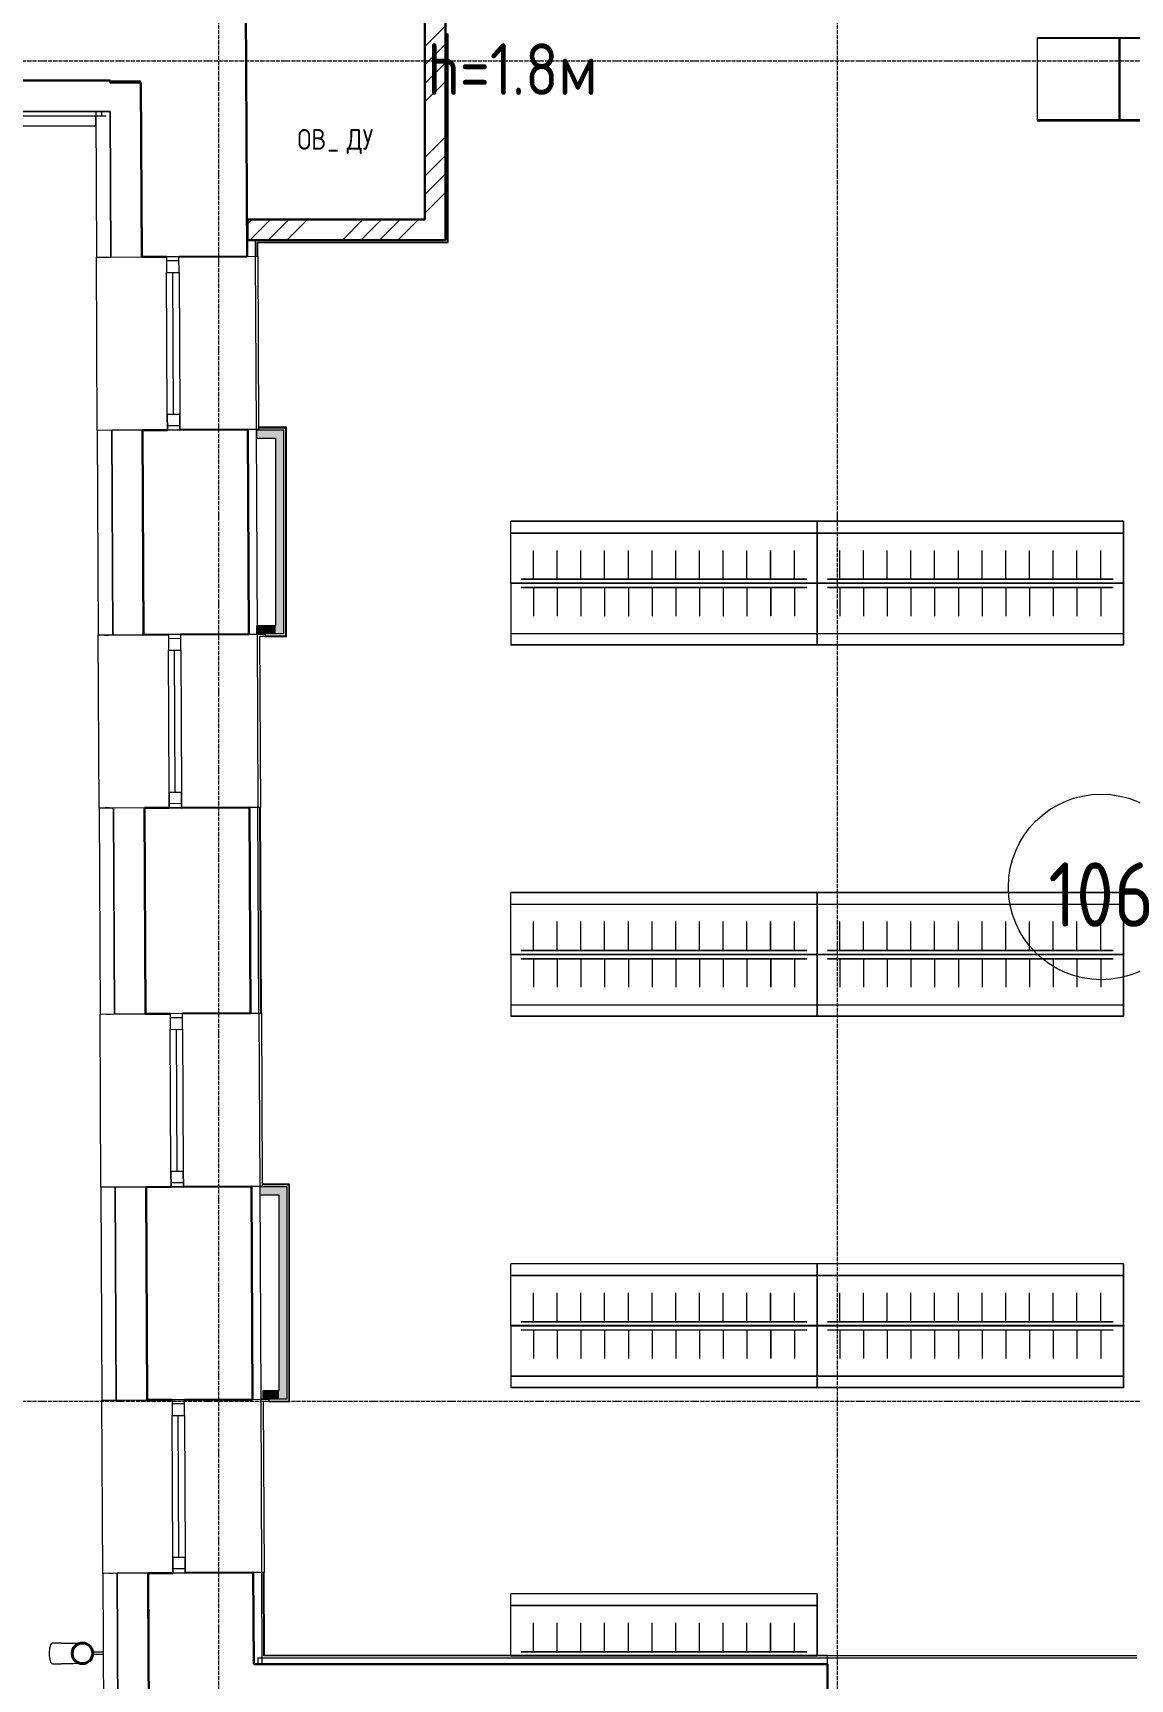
# Model space of a CAD drawing. Header units: millimetres. Extents: x -32 to 417638015, y -35 to 175284279.
# Drawn here: x 168794 to 174113, y 52216 to 60198 of the extents above; entities that cross this region are included whole.
import ezdxf
from ezdxf import colors
from ezdxf.entities.mleader import LeaderData, LeaderLine
from ezdxf.math import Vec2, Vec3

# ---------------------------------------------------------------- set-up
doc = ezdxf.new("R2010")
doc.units = ezdxf.units.MM
doc.linetypes.add('ADSK_Линия сетки', pattern=[25, 20, -2.5, 0, -2.5])
for name, color, linetype, lineweight in [('_ Окна', 7, 'Continuous', 9), ('_ЭМ_ТХобщее_слой', 7, 'Continuous', 30), ('Аннотация', 7, 'Continuous', 18), ('Обобщенные модели', 7, 'Continuous', 18), ('Окна', 7, 'Continuous', 9), ('Оси', 253, 'Continuous', 9), ('Перекрытие', 7, 'Continuous', 18), ('Стены внутренние', 7, 'Continuous', 18), ('Стены наружные', 7, 'Continuous', 18), ('Стены несущие', 7, 'Continuous', 30), ('Стены отделка', 7, 'Continuous', 30), ('Стены штриховка', 7, 'Continuous', 9), ('ШТРИХОВКА', 252, 'Continuous', 15)]:
    doc.layers.add(name, color=color, linetype=linetype, lineweight=lineweight)
doc.layers.add('_ЭМ_Надписи', color=7, linetype='Continuous')
doc.layers.add('ЭОМ_Лотки рабочие', color=5, linetype='Continuous')
doc.layers.add('Линии', color=7, linetype='Continuous', lineweight=9, true_color=0x00a600)
doc.styles.add('GOST Common', font='GOST_Common.ttf', dxfattribs={"width": 0.9, "height": 350})
doc.styles.add('GOST Common_5', font='GOST_Common.ttf', dxfattribs={"width": 0.9, "height": 200})
doc.styles.add('ЭОМ', font='isocpeur.ttf', dxfattribs={"width": 0.85, "height": 250})
pattern_1 = [(45, (-31496.66, 188.9), (-269.4077, 269.4077), []), (45, (-31406.86, 188.9), (-269.4077, 269.4077), []), (45, (-31317.06, 188.9), (-269.4077, 269.4077), []), (45, (-31227.26, 188.9), (-269.4077, 269.4077), [])]

# ---------------------------------------------------------------- blocks, each defined once
blk = doc.blocks.new('ТХ 1 этаж.')
at = {"color": 252, "lineweight": 0, "true_color": 0x939598}
for p, q in [((11381.1, 7039.5), (12581.1, 7039.5)), ((12581.1, 7039.5), (11381.1, 7039.5)), ((11381.1, 7039.5), (11381.1, 6639.5)), ((11381.1, 6639.5), (12381.1, 6639.5)), ((10314.4, 4695.6), (8829.4, 4695.6)), ((8829.4, 4395.6), (8829.4, 4695.6)), ((8829.4, 4639.6), (10314.4, 4639.6)), ((10314.4, 4395.6), (10314.4, 4695.6)), ((10314.4, 4695.6), (10314.4, 4395.6)), ((11799.4, 4695.6), (10314.4, 4695.6)), ((10314.4, 4395.6), (10314.4, 4695.6)), ((10314.4, 4639.6), (11799.4, 4639.6)), ((11799.4, 4395.6), (11799.4, 4695.6)), ((11799.4, 4695.6), (11799.4, 4395.6)), ((8939.4, 4415.6), (8939.4, 4554.2)), ((9054.4, 4415.6), (9054.4, 4554.2)), ((9169.4, 4415.6), (9169.4, 4554.2)), ((9284.4, 4415.6), (9284.4, 4554.2)), ((9399.4, 4415.6), (9399.4, 4554.2)), ((9514.4, 4415.6), (9514.4, 4554.2)), ((9629.4, 4415.6), (9629.4, 4554.2)), ((9744.4, 4415.6), (9744.4, 4554.2)), ((9859.4, 4415.6), (9859.4, 4554.2)), ((9974.4, 4415.6), (9974.4, 4554.2)), ((10089.4, 4415.6), (10089.4, 4554.2)), ((10204.4, 4415.6), (10204.4, 4554.2)), ((10424.4, 4415.6), (10424.4, 4554.2)), ((10539.4, 4415.6), (10539.4, 4554.2)), ((10654.4, 4415.6), (10654.4, 4554.2)), ((10769.4, 4415.6), (10769.4, 4554.2)), ((10884.4, 4415.6), (10884.4, 4554.2)), ((10999.4, 4415.6), (10999.4, 4554.2)), ((11114.4, 4415.6), (11114.4, 4554.2)), ((11229.4, 4415.6), (11229.4, 4554.2)), ((11344.4, 4415.6), (11344.4, 4554.2)), ((11459.4, 4415.6), (11459.4, 4554.2)), ((11574.4, 4415.6), (11574.4, 4554.2)), ((11689.4, 4415.6), (11689.4, 4554.2)), ((10314.4, 4395.6), (8829.4, 4395.6)), ((10314.4, 4395.6), (8829.4, 4395.6)), ((8829.4, 4395.6), (10314.4, 4395.6)), ((8829.4, 4395.6), (10314.4, 4395.6)), ((8829.4, 4395.6), (8829.4, 4095.6)), ((8879.4, 4415.6), (10264.4, 4415.6)), ((10314.4, 4395.6), (10314.4, 4095.6)), ((10314.4, 4095.6), (10314.4, 4395.6)), ((11799.4, 4395.6), (10314.4, 4395.6)), ((11799.4, 4395.6), (10314.4, 4395.6)), ((10314.4, 4395.6), (11799.4, 4395.6)), ((10314.4, 4395.6), (11799.4, 4395.6)), ((10314.4, 4395.6), (10314.4, 4095.6)), ((10364.4, 4415.6), (11749.4, 4415.6)), ((11799.4, 4395.6), (11799.4, 4095.6)), ((11799.4, 4095.6), (11799.4, 4395.6)), ((8879.4, 4375.6), (10264.4, 4375.6)), ((8939.4, 4375.6), (8939.4, 4237)), ((9054.4, 4375.6), (9054.4, 4237)), ((9169.4, 4375.6), (9169.4, 4237)), ((9284.4, 4375.6), (9284.4, 4237)), ((9399.4, 4375.6), (9399.4, 4237)), ((9514.4, 4375.6), (9514.4, 4237)), ((9629.4, 4375.6), (9629.4, 4237)), ((9744.4, 4375.6), (9744.4, 4237)), ((9859.4, 4375.6), (9859.4, 4237)), ((9974.4, 4375.6), (9974.4, 4237)), ((10089.4, 4375.6), (10089.4, 4237)), ((10204.4, 4375.6), (10204.4, 4237)), ((10364.4, 4375.6), (11749.4, 4375.6)), ((10424.4, 4375.6), (10424.4, 4237)), ((10539.4, 4375.6), (10539.4, 4237)), ((10654.4, 4375.6), (10654.4, 4237)), ((10769.4, 4375.6), (10769.4, 4237)), ((10884.4, 4375.6), (10884.4, 4237)), ((10999.4, 4375.6), (10999.4, 4237)), ((11114.4, 4375.6), (11114.4, 4237)), ((11229.4, 4375.6), (11229.4, 4237)), ((11344.4, 4375.6), (11344.4, 4237)), ((11459.4, 4375.6), (11459.4, 4237)), ((11574.4, 4375.6), (11574.4, 4237)), ((11689.4, 4375.6), (11689.4, 4237)), ((8829.4, 4151.6), (10314.4, 4151.6)), ((10314.4, 4151.6), (11799.4, 4151.6)), ((10314.4, 4095.6), (8829.4, 4095.6)), ((11799.4, 4095.6), (10314.4, 4095.6)), ((10314.4, 2895.6), (8829.4, 2895.6)), ((8829.4, 2595.6), (8829.4, 2895.6)), ((10314.4, 2595.6), (10314.4, 2895.6)), ((10314.4, 2895.6), (10314.4, 2595.6)), ((11799.4, 2895.6), (10314.4, 2895.6)), ((10314.4, 2595.6), (10314.4, 2895.6)), ((11799.4, 2595.6), (11799.4, 2895.6)), ((11799.4, 2895.6), (11799.4, 2595.6)), ((8829.4, 2839.6), (10314.4, 2839.6)), ((10314.4, 2839.6), (11799.4, 2839.6)), ((8939.4, 2615.6), (8939.4, 2754.2)), ((9054.4, 2615.6), (9054.4, 2754.2)), ((9169.4, 2615.6), (9169.4, 2754.2)), ((9284.4, 2615.6), (9284.4, 2754.2)), ((9399.4, 2615.6), (9399.4, 2754.2)), ((9514.4, 2615.6), (9514.4, 2754.2)), ((9629.4, 2615.6), (9629.4, 2754.2)), ((9744.4, 2615.6), (9744.4, 2754.2)), ((9859.4, 2615.6), (9859.4, 2754.2)), ((9974.4, 2615.6), (9974.4, 2754.2)), ((10089.4, 2615.6), (10089.4, 2754.2)), ((10204.4, 2615.6), (10204.4, 2754.2)), ((10424.4, 2615.6), (10424.4, 2754.2)), ((10539.4, 2615.6), (10539.4, 2754.2)), ((10654.4, 2615.6), (10654.4, 2754.2)), ((10769.4, 2615.6), (10769.4, 2754.2)), ((10884.4, 2615.6), (10884.4, 2754.2)), ((10999.4, 2615.6), (10999.4, 2754.2)), ((11114.4, 2615.6), (11114.4, 2754.2)), ((11229.4, 2615.6), (11229.4, 2754.2)), ((11344.4, 2615.6), (11344.4, 2754.2)), ((11459.4, 2615.6), (11459.4, 2754.2)), ((11574.4, 2615.6), (11574.4, 2754.2)), ((11689.4, 2615.6), (11689.4, 2754.2)), ((10314.4, 2595.6), (8829.4, 2595.6)), ((10314.4, 2595.6), (8829.4, 2595.6)), ((8829.4, 2595.6), (10314.4, 2595.6)), ((8829.4, 2595.6), (10314.4, 2595.6)), ((8829.4, 2595.6), (8829.4, 2295.6)), ((8879.4, 2615.6), (10264.4, 2615.6)), ((8879.4, 2575.6), (10264.4, 2575.6)), ((8939.4, 2575.6), (8939.4, 2437)), ((9054.4, 2575.6), (9054.4, 2437)), ((9169.4, 2575.6), (9169.4, 2437)), ((9284.4, 2575.6), (9284.4, 2437)), ((9399.4, 2575.6), (9399.4, 2437)), ((9514.4, 2575.6), (9514.4, 2437)), ((9629.4, 2575.6), (9629.4, 2437)), ((9744.4, 2575.6), (9744.4, 2437)), ((9859.4, 2575.6), (9859.4, 2437)), ((9974.4, 2575.6), (9974.4, 2437)), ((10089.4, 2575.6), (10089.4, 2437)), ((10204.4, 2575.6), (10204.4, 2437)), ((10314.4, 2595.6), (10314.4, 2295.6)), ((10314.4, 2295.6), (10314.4, 2595.6)), ((11799.4, 2595.6), (10314.4, 2595.6)), ((11799.4, 2595.6), (10314.4, 2595.6)), ((10314.4, 2595.6), (11799.4, 2595.6)), ((10314.4, 2595.6), (11799.4, 2595.6)), ((10314.4, 2595.6), (10314.4, 2295.6)), ((10364.4, 2615.6), (11749.4, 2615.6)), ((10364.4, 2575.6), (11749.4, 2575.6)), ((10424.4, 2575.6), (10424.4, 2437)), ((10539.4, 2575.6), (10539.4, 2437)), ((10654.4, 2575.6), (10654.4, 2437)), ((10769.4, 2575.6), (10769.4, 2437)), ((10884.4, 2575.6), (10884.4, 2437)), ((10999.4, 2575.6), (10999.4, 2437)), ((11114.4, 2575.6), (11114.4, 2437)), ((11229.4, 2575.6), (11229.4, 2437)), ((11344.4, 2575.6), (11344.4, 2437)), ((11459.4, 2575.6), (11459.4, 2437)), ((11574.4, 2575.6), (11574.4, 2437)), ((11689.4, 2575.6), (11689.4, 2437)), ((11799.4, 2595.6), (11799.4, 2295.6)), ((11799.4, 2295.6), (11799.4, 2595.6)), ((8829.4, 2351.6), (10314.4, 2351.6)), ((10314.4, 2351.6), (11799.4, 2351.6)), ((10314.4, 2295.6), (8829.4, 2295.6)), ((11799.4, 2295.6), (10314.4, 2295.6)), ((10314.4, 1095.6), (8829.4, 1095.6)), ((8829.4, 795.6), (8829.4, 1095.6)), ((8829.4, 1039.6), (10314.4, 1039.6)), ((10314.4, 795.6), (10314.4, 1095.6)), ((10314.4, 1095.6), (10314.4, 795.6)), ((11799.4, 1095.6), (10314.4, 1095.6)), ((10314.4, 795.6), (10314.4, 1095.6)), ((10314.4, 1039.6), (11799.4, 1039.6)), ((11799.4, 795.6), (11799.4, 1095.6)), ((11799.4, 1095.6), (11799.4, 795.6)), ((8939.4, 815.6), (8939.4, 954.2)), ((9054.4, 815.6), (9054.4, 954.2)), ((9169.4, 815.6), (9169.4, 954.2)), ((9284.4, 815.6), (9284.4, 954.2)), ((9399.4, 815.6), (9399.4, 954.2)), ((9514.4, 815.6), (9514.4, 954.2)), ((9629.4, 815.6), (9629.4, 954.2)), ((9744.4, 815.6), (9744.4, 954.2)), ((9859.4, 815.6), (9859.4, 954.2)), ((9974.4, 815.6), (9974.4, 954.2)), ((10089.4, 815.6), (10089.4, 954.2)), ((10204.4, 815.6), (10204.4, 954.2)), ((10424.4, 815.6), (10424.4, 954.2)), ((10539.4, 815.6), (10539.4, 954.2)), ((10654.4, 815.6), (10654.4, 954.2)), ((10769.4, 815.6), (10769.4, 954.2)), ((10884.4, 815.6), (10884.4, 954.2)), ((10999.4, 815.6), (10999.4, 954.2)), ((11114.4, 815.6), (11114.4, 954.2)), ((11229.4, 815.6), (11229.4, 954.2)), ((11344.4, 815.6), (11344.4, 954.2)), ((11459.4, 815.6), (11459.4, 954.2)), ((11574.4, 815.6), (11574.4, 954.2)), ((11689.4, 815.6), (11689.4, 954.2)), ((8879.4, 815.6), (10264.4, 815.6)), ((10364.4, 815.6), (11749.4, 815.6)), ((10314.4, 795.6), (8829.4, 795.6)), ((10314.4, 795.6), (8829.4, 795.6)), ((8829.4, 795.6), (10314.4, 795.6)), ((8829.4, 795.6), (10314.4, 795.6)), ((8829.4, 795.6), (8829.4, 495.6)), ((8879.4, 775.6), (10264.4, 775.6)), ((8939.4, 775.6), (8939.4, 637)), ((9054.4, 775.6), (9054.4, 637)), ((9169.4, 775.6), (9169.4, 637)), ((9284.4, 775.6), (9284.4, 637)), ((9399.4, 775.6), (9399.4, 637)), ((9514.4, 775.6), (9514.4, 637)), ((9629.4, 775.6), (9629.4, 637)), ((9744.4, 775.6), (9744.4, 637)), ((9859.4, 775.6), (9859.4, 637)), ((9974.4, 775.6), (9974.4, 637)), ((10089.4, 775.6), (10089.4, 637)), ((10204.4, 775.6), (10204.4, 637)), ((10314.4, 795.6), (10314.4, 495.6)), ((10314.4, 495.6), (10314.4, 795.6)), ((11799.4, 795.6), (10314.4, 795.6)), ((11799.4, 795.6), (10314.4, 795.6)), ((10314.4, 795.6), (11799.4, 795.6)), ((10314.4, 795.6), (11799.4, 795.6)), ((10314.4, 795.6), (10314.4, 495.6)), ((10364.4, 775.6), (11749.4, 775.6)), ((10424.4, 775.6), (10424.4, 637)), ((10539.4, 775.6), (10539.4, 637)), ((10654.4, 775.6), (10654.4, 637)), ((10769.4, 775.6), (10769.4, 637)), ((10884.4, 775.6), (10884.4, 637)), ((10999.4, 775.6), (10999.4, 637)), ((11114.4, 775.6), (11114.4, 637)), ((11229.4, 775.6), (11229.4, 637)), ((11344.4, 775.6), (11344.4, 637)), ((11459.4, 775.6), (11459.4, 637)), ((11574.4, 775.6), (11574.4, 637)), ((11689.4, 775.6), (11689.4, 637)), ((11799.4, 795.6), (11799.4, 495.6)), ((11799.4, 495.6), (11799.4, 795.6)), ((8829.4, 551.6), (10314.4, 551.6)), ((10314.4, 495.6), (8829.4, 495.6)), ((10314.4, 551.6), (11799.4, 551.6)), ((11799.4, 495.6), (10314.4, 495.6)), ((10314.4, -504.4), (8829.4, -504.4)), ((8829.4, -804.4), (8829.4, -504.4)), ((10314.4, -804.4), (10314.4, -504.4)), ((10314.4, -504.4), (10314.4, -804.4)), ((8829.4, -560.4), (10314.4, -560.4)), ((8939.4, -784.4), (8939.4, -645.8)), ((9054.4, -784.4), (9054.4, -645.8)), ((9169.4, -784.4), (9169.4, -645.8)), ((9284.4, -784.4), (9284.4, -645.8)), ((9399.4, -784.4), (9399.4, -645.8)), ((9514.4, -784.4), (9514.4, -645.8)), ((9629.4, -784.4), (9629.4, -645.8)), ((9744.4, -784.4), (9744.4, -645.8)), ((9859.4, -784.4), (9859.4, -645.8)), ((9974.4, -784.4), (9974.4, -645.8)), ((10089.4, -784.4), (10089.4, -645.8)), ((10204.4, -784.4), (10204.4, -645.8)), ((8879.4, -784.4), (10264.4, -784.4)), ((10314.4, -804.4), (8829.4, -804.4)), ((10314.4, -804.4), (8829.4, -804.4)), ((8829.4, -804.4), (10314.4, -804.4)), ((8829.4, -804.4), (10314.4, -804.4))]:
    blk.add_line(p, q, dxfattribs=at)
at = {"color": 252, "true_color": 0x939598}
for p, q in [((11781.1, 6639.5), (11781.1, 7039.5)), ((11381.1, 6639.5), (12581.1, 6639.5)), ((11381.1, 6639.5), (11781.1, 6639.5))]:
    blk.add_line(p, q, dxfattribs=at)
blk = doc.blocks.new('1 этаж')
at = {"layer": 'Обобщенные модели', "lineweight": 9}
h = blk.add_hatch(dxfattribs=at)
h.set_pattern_fill('FP_14', color=8, angle=90.2724742, style=0, pattern_type=2)
h.set_pattern_definition([(45, (557.2, 188.9), (-106.067, 106.065), [])])
h.paths.add_polyline_path([(-114.519, 713.274), (-89.942, 714.513), (-72.265, 723.129), (-58.474, 740.593), (-53.626, 762.31), (-58.68, 783.98), (-72.637, 801.312), (-94.335, 810.863), (-114.983, 810.765), (-134.985, 801.015), (-149.23, 781.518), (-153.625, 761.834), (-147.779, 739.182), (-134.613, 722.833), (-114.742, 713.379)])
at = {"layer": 'Стены внутренние', "lineweight": 9}
h = blk.add_hatch(dxfattribs=at)
h.set_pattern_fill('ANSI34', color=8, scale=20, style=0)
h.set_pattern_definition(pattern_1)
h.paths.add_polyline_path([(1556.768, 7713.902), (1656.768, 7713.902), (1656.768, 8780.913), (1556.768, 8780.913), (1556.768, 8186.076)])
h = blk.add_hatch(dxfattribs=at)
h.set_pattern_fill('ANSI34', color=8, scale=20, style=0)
h.set_pattern_definition(pattern_1)
h.paths.add_polyline_path([(1656.768, 7613.902), (1656.768, 7713.902), (696.768, 7713.902), (696.768, 7613.902), (1556.768, 7613.902)])
at = {"layer": 'Стены внутренние'}
for points in [[(739.676, 6654.617), (872.952, 6654.617), (872.952, 6694.617), (739.676, 6694.253), (739.676, 6662.49)], [(872.928, 5704.653), (872.952, 5705.073), (872.952, 6654.617), (832.952, 6654.617), (832.952, 5704.653), (872.78, 5704.653)], [(742.88, 5704.653), (832.952, 5705.073), (832.952, 5744.653), (742.689, 5744.653), (742.878, 5705.073)], [(848.793, 2984.706), (888.793, 2984.706), (888.793, 3024.706), (757.081, 3024.295), (757.081, 2984.706), (760.528, 2984.706)], [(888.746, 1994.732), (888.793, 1995.107), (888.793, 2984.706), (848.793, 2984.706), (848.793, 1994.732)], [(770.096, 1994.732), (848.793, 1995.107), (848.793, 2034.732), (770.096, 2034.732), (770.096, 1995.107)]]:
    blk.add_hatch(color=8, dxfattribs=at).paths.add_polyline_path(points)
at = {"layer": '_ Окна', "color": 8, "lineweight": 18}
for p, q in [((364.177, 7533.674), (304.178, 7533.389)), ((304.178, 7533.389), (304.539, 7457.39)), ((364.539, 7457.675), (364.177, 7533.674)), ((304.539, 7457.39), (364.539, 7457.675)), ((307.811, 6769.398), (367.811, 6769.683)), ((308.173, 6693.399), (307.811, 6769.398)), ((367.811, 6769.683), (368.172, 6693.684)), ((368.172, 6693.684), (308.173, 6693.399)), ((372.89, 5701.695), (312.89, 5701.41)), ((312.89, 5701.41), (313.252, 5625.411)), ((373.251, 5625.696), (372.89, 5701.695)), ((313.252, 5625.411), (373.251, 5625.696)), ((316.523, 4937.418), (376.523, 4937.704)), ((316.885, 4861.419), (316.523, 4937.418)), ((376.523, 4937.704), (376.884, 4861.705)), ((376.884, 4861.705), (316.885, 4861.419)), ((381.63, 3863.716), (321.631, 3863.431)), ((321.631, 3863.431), (321.992, 3787.431)), ((381.992, 3787.717), (381.63, 3863.716)), ((321.992, 3787.431), (381.992, 3787.717)), ((325.264, 3099.439), (385.263, 3099.725)), ((325.626, 3023.44), (325.264, 3099.439)), ((385.263, 3099.725), (385.625, 3023.725)), ((385.625, 3023.725), (325.626, 3023.44)), ((390.533, 1991.737), (330.533, 1991.452)), ((330.533, 1991.452), (330.895, 1915.453)), ((330.895, 1915.453), (390.894, 1915.738)), ((390.894, 1915.738), (390.533, 1991.737)), ((334.167, 1227.46), (394.166, 1227.746)), ((334.528, 1151.461), (334.167, 1227.46)), ((394.166, 1227.746), (394.527, 1151.747)), ((394.527, 1151.747), (334.528, 1151.461))]:
    blk.add_line(p, q, dxfattribs=at)
at = {"layer": '_ Окна', "color": 8}
for p, q in [((364.272, 7513.675), (304.273, 7513.389)), ((337.811, 6769.54), (334.539, 7457.533)), ((368.077, 6713.684), (308.078, 6713.398)), ((372.985, 5681.695), (312.985, 5681.41)), ((346.523, 4937.561), (343.251, 5625.553)), ((376.789, 4881.704), (316.79, 4881.419)), ((381.725, 3843.716), (321.726, 3843.431)), ((355.264, 3099.582), (351.992, 3787.574)), ((385.53, 3043.725), (325.53, 3043.44)), ((390.628, 1971.737), (330.628, 1971.452)), ((364.166, 1227.603), (360.894, 1915.595)), ((394.432, 1171.746), (334.433, 1171.461))]:
    blk.add_line(p, q, dxfattribs=at)
at = {"layer": 'Линии', "color": 8}
blk.add_circle((4835.433, 4477.829), 450, dxfattribs=at)
at = {"layer": 'Обобщенные модели', "color": 8}
for p, q in [((-207.509, 811.579), (-250.013, 811.377)), ((-3.65, 767.548), (-52.791, 767.314)), ((-52.743, 757.314), (-3.603, 757.548)), ((-249.537, 711.378), (-207.034, 711.58))]:
    blk.add_line(p, q, dxfattribs=at)
at = {"layer": 'Обобщенные модели', "color": 8, "flags": 128}
for points in [[(-207.509, 811.579), (-201.842, 811.606), (-196.257, 811.632), (-190.765, 811.658), (-185.374, 811.684), (-180.092, 811.709), (-174.928, 811.734), (-169.89, 811.758), (-164.987, 811.781), (-160.226, 811.804), (-155.615, 811.826), (-151.161, 811.847), (-146.871, 811.867), (-142.753, 811.887), (-138.812, 811.905), (-135.055, 811.923), (-131.489, 811.94), (-128.118, 811.956), (-124.948, 811.971), (-121.984, 811.986), (-119.232, 811.999), (-116.88, 812.01)], [(-116.404, 712.011), (-117.675, 712.005), (-120.338, 711.992), (-123.214, 711.979), (-126.299, 711.964), (-129.587, 711.948), (-133.073, 711.932), (-136.751, 711.914), (-140.616, 711.896), (-144.662, 711.877), (-148.881, 711.856), (-153.267, 711.836), (-157.814, 711.814), (-162.514, 711.792), (-167.359, 711.769), (-172.341, 711.745), (-177.454, 711.721), (-182.687, 711.696), (-188.034, 711.67), (-193.486, 711.644), (-199.033, 711.618), (-204.667, 711.591), (-207.034, 711.58)]]:
    blk.add_lwpolyline(points, dxfattribs=at)
at = {"layer": 'Обобщенные модели', "color": 8}
for start, end in [(0.2724742, 180.2724742), (180.2724742, 0.2724742)]:
    blk.add_arc((-103.625, 762.072), 52, start, end, dxfattribs=at)
at = {"layer": 'Обобщенные модели', "color": 8, "lineweight": 40}
for start, end in [(0.2724742, 180.2724742), (180.2724742, 0.2724742)]:
    blk.add_arc((-103.625, 762.072), 50, start, end, dxfattribs=at)
at = {"layer": 'Обобщенные модели', "color": 8}
for start_param, end_param in [(3.14159265, 4.71238898), (4.71238898, 6.28318531)]:
    blk.add_ellipse((-249.775, 761.377), major_axis=(0.238, -49.999), ratio=0.30901699, start_param=start_param, end_param=end_param, dxfattribs=at)
at = {"layer": 'Окна', "color": 8}
for p, q in [((364.177, 7533.674), (304.178, 7533.389)), ((304.178, 7533.389), (304.539, 7457.39)), ((364.539, 7457.675), (364.177, 7533.674)), ((307.811, 6769.398), (304.539, 7457.39)), ((364.539, 7457.675), (367.811, 6769.683)), ((307.811, 6769.398), (308.173, 6693.399)), ((368.172, 6693.684), (367.811, 6769.683)), ((308.173, 6693.399), (368.172, 6693.684)), ((372.89, 5701.695), (312.89, 5701.41)), ((312.89, 5701.41), (313.252, 5625.411)), ((373.251, 5625.696), (372.89, 5701.695)), ((316.523, 4937.418), (313.252, 5625.411)), ((373.251, 5625.696), (376.523, 4937.704)), ((316.523, 4937.418), (316.885, 4861.419)), ((376.884, 4861.705), (376.523, 4937.704)), ((316.885, 4861.419), (376.884, 4861.705)), ((381.63, 3863.716), (321.631, 3863.431)), ((321.631, 3863.431), (321.992, 3787.431)), ((381.992, 3787.717), (381.63, 3863.716)), ((325.264, 3099.439), (321.992, 3787.431)), ((381.992, 3787.717), (385.263, 3099.725)), ((325.264, 3099.439), (325.626, 3023.44)), ((385.625, 3023.725), (385.263, 3099.725)), ((325.626, 3023.44), (385.625, 3023.725)), ((390.533, 1991.737), (330.533, 1991.452)), ((330.533, 1991.452), (330.895, 1915.453)), ((390.894, 1915.738), (390.533, 1991.737)), ((390.894, 1915.738), (394.166, 1227.746)), ((334.167, 1227.46), (330.895, 1915.453)), ((334.167, 1227.46), (334.528, 1151.461)), ((394.527, 1151.747), (394.166, 1227.746)), ((334.528, 1151.461), (394.527, 1151.747))]:
    blk.add_line(p, q, dxfattribs=at)
at = {"layer": 'Оси', "color": 8, "linetype": 'ADSK_Линия сетки'}
for p, q in [((556.766, -4162.595), (556.766, 44411.9)), ((3556.766, -4162.595), (3556.766, 44411.9)), ((-9557.528, 8483.902), (56672.201, 8483.902)), ((-9557.528, 1983.902), (56672.201, 1983.902))]:
    blk.add_line(p, q, dxfattribs=at)
at = {"layer": 'Перекрытие', "color": 8}
for p, q in [((696.768, 7613.902), (693.8, 7613.902)), ((738.173, 6694.443), (739.676, 6694.451)), ((755.625, 3024.485), (757.081, 3024.492))]:
    blk.add_line(p, q, dxfattribs=at)
at = {"layer": 'Стены внутренние', "color": 8}
for p, q in [((734.173, 7535.434), (738.168, 6695.443)), ((742.885, 5703.455), (746.88, 4863.464)), ((751.626, 3865.475), (755.621, 3025.485)), ((760.528, 1993.497), (764.523, 1153.506)), ((3507.766, 740), (5007.766, 740))]:
    blk.add_line(p, q, dxfattribs=at)
at = {"layer": 'Стены наружные', "color": 8}
for p, q in [((-9.596, 8237.492), (-6364.627, 8237.492)), ((-6364.502, 8217.492), (-9.596, 8217.492)), ((-31.823, 6691.782), (-35.818, 7531.772)), ((-5.814, 7531.01), (14.186, 7531.105)), ((746.173, 7535.491), (750.115, 6706.617)), ((750.168, 6695.501), (748.168, 6695.491)), ((-23.111, 4859.802), (-27.106, 5699.793)), ((2.9, 5698.606), (2.894, 5699.936)), ((2.9, 5698.606), (22.9, 5698.701)), ((22.894, 5700.031), (22.9, 5698.701)), ((782.937, 5692.653), (754.937, 5692.653)), ((754.937, 5692.653), (758.88, 4863.521)), ((26.883, 4861.135), (6.883, 4861.04)), ((-14.371, 3021.823), (-18.365, 3861.814)), ((11.639, 3861.051), (31.639, 3861.147)), ((763.626, 3865.533), (767.567, 3036.706)), ((767.621, 3025.542), (765.621, 3025.532)), ((-5.468, 1149.844), (-9.463, 1989.835)), ((800.58, 1982.732), (772.58, 1982.732)), ((772.58, 1982.732), (776.523, 1153.563)), ((24.526, 1151.082), (44.526, 1151.177)), ((3507.766, 752), (5007.766, 752))]:
    blk.add_line(p, q, dxfattribs=at)
at = {"layer": 'Стены несущие', "color": 8}
for p, q in [((1656.768, 7613.902), (1656.768, 8780.913)), ((688.458, 8737.072), (694.174, 7535.244)), ((1556.768, 8680.913), (1556.768, 7713.902)), ((-3663.811, 8387.492), (30.113, 8387.492)), ((30.113, 8387.492), (30.156, 8378.564)), ((30.156, 8378.564), (180.159, 8378.202)), ((180.159, 8378.202), (184.179, 7532.818)), ((184.179, 7532.818), (180.159, 8378.202)), ((1556.768, 7713.902), (696.768, 7713.902)), ((696.768, 7713.902), (696.768, 7613.902)), ((696.768, 7613.902), (1656.768, 7613.902)), ((184.179, 7532.818), (304.178, 7533.389)), ((364.177, 7533.674), (694.174, 7535.244)), ((308.173, 6693.399), (188.174, 6692.828)), ((188.174, 6692.828), (192.892, 5700.839)), ((192.892, 5700.839), (188.174, 6692.828)), ((698.168, 6695.253), (368.172, 6693.684)), ((698.168, 6695.253), (702.886, 5703.264)), ((192.892, 5700.839), (312.89, 5701.41)), ((372.89, 5701.695), (702.886, 5703.264)), ((316.885, 4861.419), (196.886, 4860.849)), ((196.886, 4860.849), (201.632, 3862.86)), ((201.632, 3862.86), (196.886, 4860.849)), ((706.88, 4863.274), (376.884, 4861.705)), ((711.626, 3865.285), (706.88, 4863.274)), ((201.632, 3862.86), (321.631, 3863.431)), ((381.63, 3863.716), (711.626, 3865.285)), ((325.626, 3023.44), (205.627, 3022.869)), ((205.627, 3022.869), (210.535, 1990.881)), ((210.535, 1990.881), (205.627, 3022.869)), ((715.621, 3025.295), (385.625, 3023.725)), ((715.621, 3025.295), (720.529, 1993.306)), ((210.535, 1990.881), (330.533, 1991.452)), ((390.533, 1991.737), (720.529, 1993.306)), ((334.528, 1151.461), (214.529, 1150.891)), ((214.529, 1150.891), (219.051, 200)), ((216.626, 710), (214.529, 1150.891)), ((724.524, 1153.316), (394.527, 1151.747)), ((726.632, 710), (724.524, 1153.316)), ((726.632, 710), (3507.766, 710)), ((3507.766, 380), (3507.766, 710))]:
    blk.add_line(p, q, dxfattribs=at)
at = {"layer": 'Стены отделка', "color": 8, "lineweight": 9}
for p, q in [((1668.768, 8613.413), (1656.768, 8613.413)), ((1668.768, 7603.902), (1668.768, 8613.413)), ((180.125, 8385.263), (30.127, 8384.55)), ((-6364.627, 8237.492), (30.827, 8237.492)), ((30.827, 8237.492), (-39.173, 8237.159)), ((-39.173, 8237.159), (-35.818, 7531.772)), ((-9.596, 8217.492), (-9.596, 8237.492)), ((10.826, 8237.492), (-9.596, 8237.492)), ((-6434.193, 8167.492), (-39.079, 8167.492)), ((-39.079, 8167.492), (-39.079, 8217.492)), ((-9.596, 8217.492), (10.921, 8217.492)), ((733.799, 7614.014), (693.8, 7613.824)), ((733.799, 7614.014), (734.173, 7535.434)), ((746.173, 7535.491), (745.857, 7601.902)), ((745.857, 7601.902), (1666.768, 7601.902)), ((-35.818, 7531.772), (34.181, 7532.105)), ((34.181, 7532.105), (184.179, 7532.818)), ((694.174, 7535.244), (746.173, 7535.491)), ((882.952, 6706.617), (750.115, 6706.617)), ((750.115, 6706.617), (750.168, 6695.501)), ((884.952, 5694.653), (884.952, 6704.617)), ((38.176, 6692.115), (-31.823, 6691.782)), ((-31.823, 6691.782), (-27.106, 5699.793)), ((188.174, 6692.828), (38.176, 6692.115)), ((748.168, 6695.491), (698.168, 6695.253)), ((738.168, 6695.443), (742.88, 5704.653)), ((738.172, 6694.617), (872.952, 6694.617)), ((739.676, 6694.617), (739.676, 6654.617)), ((739.676, 6654.617), (832.952, 6654.617)), ((832.952, 6654.617), (832.952, 5744.653)), ((872.952, 5704.653), (872.952, 6694.617)), ((-27.106, 5699.793), (42.893, 5700.126)), ((42.893, 5700.126), (192.892, 5700.839)), ((702.886, 5703.264), (782.885, 5703.645)), ((832.952, 5744.653), (739.676, 5744.653)), ((739.676, 5744.653), (739.676, 5704.653)), ((872.952, 5704.653), (739.676, 5704.653)), ((742.88, 5704.653), (742.885, 5703.455)), ((782.885, 5703.645), (782.937, 5692.653)), ((782.937, 5692.653), (882.952, 5692.653)), ((46.888, 4860.135), (-23.111, 4859.802)), ((-23.111, 4859.802), (-18.365, 3861.814)), ((196.886, 4860.849), (46.888, 4860.135)), ((758.88, 4863.521), (706.88, 4863.274)), ((751.626, 3865.475), (746.88, 4863.464)), ((763.626, 3865.533), (758.88, 4863.521)), ((-18.365, 3861.814), (51.634, 3862.147)), ((51.634, 3862.147), (201.632, 3862.86)), ((711.626, 3865.285), (763.626, 3865.533)), ((898.793, 3036.706), (767.567, 3036.706)), ((767.567, 3036.706), (767.621, 3025.542)), ((900.793, 1984.732), (900.793, 3034.706)), ((55.629, 3022.156), (-14.371, 3021.823)), ((-14.371, 3021.823), (-9.463, 1989.835)), ((205.627, 3022.869), (55.629, 3022.156)), ((765.621, 3025.532), (715.621, 3025.295)), ((755.621, 3025.485), (760.523, 1994.732)), ((755.624, 3024.706), (888.793, 3024.706)), ((757.081, 3024.706), (757.081, 2984.706)), ((757.081, 2984.706), (848.793, 2984.706)), ((848.793, 2984.706), (848.793, 2034.732)), ((888.793, 1994.732), (888.793, 3024.706)), ((848.793, 2034.732), (770.096, 2034.732)), ((770.096, 2034.732), (770.096, 1994.732)), ((-9.463, 1989.835), (60.536, 1990.168)), ((60.536, 1990.168), (210.535, 1990.881)), ((720.529, 1993.306), (800.528, 1993.687)), ((888.793, 1994.732), (760.523, 1994.732)), ((760.523, 1994.732), (760.528, 1993.497)), ((800.528, 1993.687), (800.58, 1982.732)), ((800.58, 1982.732), (898.793, 1982.732)), ((64.531, 1150.177), (-5.468, 1149.844)), ((-5.468, 1149.844), (0, 0)), ((214.529, 1150.891), (64.531, 1150.177)), ((776.523, 1153.563), (724.524, 1153.316)), ((764.523, 1153.506), (766.633, 709.873)), ((778.433, 752), (776.523, 1153.563)), ((746.632, 740), (746.632, 710)), ((746.632, 740), (3507.766, 740)), ((3507.766, 752), (778.433, 752)), ((3507.766, 710), (3507.766, 752)), ((219.051, 200), (216.626, 710)), ((726.632, 710), (726.633, 709.683)), ((726.633, 709.683), (766.633, 709.873))]:
    blk.add_line(p, q, dxfattribs=at)
at = {"layer": 'Стены штриховка', "color": 8}
for p, q in [((1666.768, 7601.902), (1666.768, 8613.413)), ((34.181, 7532.105), (30.827, 8237.492)), ((30.827, 8237.492), (34.181, 7532.105)), ((744.173, 7535.481), (743.848, 7603.902)), ((743.848, 7603.902), (1668.768, 7603.902)), ((1666.768, 7601.902), (1668.768, 7601.902)), ((1668.768, 7601.902), (1668.768, 7603.902)), ((750.124, 6704.617), (884.952, 6704.617)), ((882.952, 5692.653), (882.952, 6706.617)), ((884.952, 6706.617), (882.952, 6706.617)), ((884.952, 6704.617), (884.952, 6706.617)), ((42.893, 5700.126), (38.176, 6692.115)), ((38.176, 6692.115), (42.893, 5700.126)), ((782.928, 5694.653), (884.952, 5694.653)), ((882.952, 5692.653), (884.952, 5692.653)), ((884.952, 5692.653), (884.952, 5694.653)), ((51.634, 3862.147), (46.888, 4860.135)), ((46.888, 4860.135), (51.634, 3862.147)), ((761.626, 3865.523), (756.88, 4863.512)), ((767.577, 3034.706), (900.793, 3034.706)), ((898.793, 1982.732), (898.793, 3036.706)), ((900.793, 3036.706), (898.793, 3036.706)), ((900.793, 3034.706), (900.793, 3036.706)), ((60.536, 1990.168), (55.629, 3022.156)), ((55.629, 3022.156), (60.536, 1990.168)), ((800.571, 1984.732), (900.793, 1984.732)), ((898.793, 1982.732), (900.793, 1982.732)), ((900.793, 1982.732), (900.793, 1984.732)), ((69.05, 200), (64.531, 1150.177)), ((64.531, 1150.177), (69.05, 200)), ((776.442, 750), (774.523, 1153.554)), ((3507.766, 750), (776.442, 750))]:
    blk.add_line(p, q, dxfattribs=at)
at = {"layer": 'ЭОМ_Лотки рабочие'}
blk.add_blockref('ТХ 1 этаж.', (-6856.492, 1554.379), dxfattribs=at)
at = {"layer": 'Аннотация', "color": 8, "style": 'GOST Common_5', "width": 0.9}
for s, p in [('ОВ', (938.518, 8052.443)), ('ДУ', (1177.018, 8052.443)), ('_', (1082.518, 8052.443))]:
    blk.add_text(s, height=100, dxfattribs=at).set_placement(p)
at = {"layer": 'Аннотация', "color": 8, "lineweight": 9, "insert": (4835.433, 4440.881), "char_height": 312.5, "width": 520.21112, "attachment_point": 5, "line_spacing_factor": 1.022766, "style": 'GOST Common'}
blk.add_mtext('106', dxfattribs=at)
blk = doc.blocks.new('_ЭМ_ТХ2_1этаж')
at = {"color": 252, "lineweight": 0, "true_color": 0x939598}
for p, q in [((122529, -62154), (123729, -62154)), ((123729, -62154), (122529, -62154)), ((122529, -62154), (122529, -62554)), ((122529, -62554), (123529, -62554)), ((121462.3, -64497.9), (119977.3, -64497.9)), ((119977.3, -64797.9), (119977.3, -64497.9)), ((119977.3, -64553.9), (121462.3, -64553.9)), ((121462.3, -64797.9), (121462.3, -64497.9)), ((121462.3, -64497.9), (121462.3, -64797.9)), ((122947.3, -64497.9), (121462.3, -64497.9)), ((121462.3, -64797.9), (121462.3, -64497.9)), ((121462.3, -64553.9), (122947.3, -64553.9)), ((122947.3, -64797.9), (122947.3, -64497.9)), ((122947.3, -64497.9), (122947.3, -64797.9)), ((120087.3, -64777.9), (120087.3, -64639.3)), ((120202.3, -64777.9), (120202.3, -64639.3)), ((120317.3, -64777.9), (120317.3, -64639.3)), ((120432.3, -64777.9), (120432.3, -64639.3)), ((120547.3, -64777.9), (120547.3, -64639.3)), ((120662.3, -64777.9), (120662.3, -64639.3)), ((120777.3, -64777.9), (120777.3, -64639.3)), ((120892.3, -64777.9), (120892.3, -64639.3)), ((121007.3, -64777.9), (121007.3, -64639.3)), ((121122.3, -64777.9), (121122.3, -64639.3)), ((121237.3, -64777.9), (121237.3, -64639.3)), ((121352.3, -64777.9), (121352.3, -64639.3)), ((121572.3, -64777.9), (121572.3, -64639.3)), ((121687.3, -64777.9), (121687.3, -64639.3)), ((121802.3, -64777.9), (121802.3, -64639.3)), ((121917.3, -64777.9), (121917.3, -64639.3)), ((122032.3, -64777.9), (122032.3, -64639.3)), ((122147.3, -64777.9), (122147.3, -64639.3)), ((122262.3, -64777.9), (122262.3, -64639.3)), ((122377.3, -64777.9), (122377.3, -64639.3)), ((122492.3, -64777.9), (122492.3, -64639.3)), ((122607.3, -64777.9), (122607.3, -64639.3)), ((122722.3, -64777.9), (122722.3, -64639.3)), ((122837.3, -64777.9), (122837.3, -64639.3)), ((121462.3, -64797.9), (119977.3, -64797.9)), ((121462.3, -64797.9), (119977.3, -64797.9)), ((119977.3, -64797.9), (121462.3, -64797.9)), ((119977.3, -64797.9), (121462.3, -64797.9)), ((119977.3, -64797.9), (119977.3, -65097.9)), ((120027.3, -64777.9), (121412.3, -64777.9)), ((121462.3, -64797.9), (121462.3, -65097.9)), ((121462.3, -65097.9), (121462.3, -64797.9)), ((122947.3, -64797.9), (121462.3, -64797.9)), ((122947.3, -64797.9), (121462.3, -64797.9)), ((121462.3, -64797.9), (122947.3, -64797.9)), ((121462.3, -64797.9), (122947.3, -64797.9)), ((121462.3, -64797.9), (121462.3, -65097.9)), ((121512.3, -64777.9), (122897.3, -64777.9)), ((122947.3, -64797.9), (122947.3, -65097.9)), ((122947.3, -65097.9), (122947.3, -64797.9)), ((120027.3, -64817.9), (121412.3, -64817.9)), ((120087.3, -64817.9), (120087.3, -64956.5)), ((120202.3, -64817.9), (120202.3, -64956.5)), ((120317.3, -64817.9), (120317.3, -64956.5)), ((120432.3, -64817.9), (120432.3, -64956.5)), ((120547.3, -64817.9), (120547.3, -64956.5)), ((120662.3, -64817.9), (120662.3, -64956.5)), ((120777.3, -64817.9), (120777.3, -64956.5)), ((120892.3, -64817.9), (120892.3, -64956.5)), ((121007.3, -64817.9), (121007.3, -64956.5)), ((121122.3, -64817.9), (121122.3, -64956.5)), ((121237.3, -64817.9), (121237.3, -64956.5)), ((121352.3, -64817.9), (121352.3, -64956.5)), ((121512.3, -64817.9), (122897.3, -64817.9)), ((121572.3, -64817.9), (121572.3, -64956.5)), ((121687.3, -64817.9), (121687.3, -64956.5)), ((121802.3, -64817.9), (121802.3, -64956.5)), ((121917.3, -64817.9), (121917.3, -64956.5)), ((122032.3, -64817.9), (122032.3, -64956.5)), ((122147.3, -64817.9), (122147.3, -64956.5)), ((122262.3, -64817.9), (122262.3, -64956.5)), ((122377.3, -64817.9), (122377.3, -64956.5)), ((122492.3, -64817.9), (122492.3, -64956.5)), ((122607.3, -64817.9), (122607.3, -64956.5)), ((122722.3, -64817.9), (122722.3, -64956.5)), ((122837.3, -64817.9), (122837.3, -64956.5)), ((119977.3, -65041.9), (121462.3, -65041.9)), ((121462.3, -65041.9), (122947.3, -65041.9)), ((121462.3, -65097.9), (119977.3, -65097.9)), ((122947.3, -65097.9), (121462.3, -65097.9)), ((121462.3, -66297.9), (119977.3, -66297.9)), ((119977.3, -66597.9), (119977.3, -66297.9)), ((121462.3, -66597.9), (121462.3, -66297.9)), ((121462.3, -66297.9), (121462.3, -66597.9)), ((122947.3, -66297.9), (121462.3, -66297.9)), ((121462.3, -66597.9), (121462.3, -66297.9)), ((122947.3, -66597.9), (122947.3, -66297.9)), ((122947.3, -66297.9), (122947.3, -66597.9)), ((119977.3, -66353.9), (121462.3, -66353.9)), ((121462.3, -66353.9), (122947.3, -66353.9)), ((120087.3, -66577.9), (120087.3, -66439.3)), ((120202.3, -66577.9), (120202.3, -66439.3)), ((120317.3, -66577.9), (120317.3, -66439.3)), ((120432.3, -66577.9), (120432.3, -66439.3)), ((120547.3, -66577.9), (120547.3, -66439.3)), ((120662.3, -66577.9), (120662.3, -66439.3)), ((120777.3, -66577.9), (120777.3, -66439.3)), ((120892.3, -66577.9), (120892.3, -66439.3)), ((121007.3, -66577.9), (121007.3, -66439.3)), ((121122.3, -66577.9), (121122.3, -66439.3)), ((121237.3, -66577.9), (121237.3, -66439.3)), ((121352.3, -66577.9), (121352.3, -66439.3)), ((121572.3, -66577.9), (121572.3, -66439.3)), ((121687.3, -66577.9), (121687.3, -66439.3)), ((121802.3, -66577.9), (121802.3, -66439.3)), ((121917.3, -66577.9), (121917.3, -66439.3)), ((122032.3, -66577.9), (122032.3, -66439.3)), ((122147.3, -66577.9), (122147.3, -66439.3)), ((122262.3, -66577.9), (122262.3, -66439.3)), ((122377.3, -66577.9), (122377.3, -66439.3)), ((122492.3, -66577.9), (122492.3, -66439.3)), ((122607.3, -66577.9), (122607.3, -66439.3)), ((122722.3, -66577.9), (122722.3, -66439.3)), ((122837.3, -66577.9), (122837.3, -66439.3)), ((121462.3, -66597.9), (119977.3, -66597.9)), ((121462.3, -66597.9), (119977.3, -66597.9)), ((119977.3, -66597.9), (121462.3, -66597.9)), ((119977.3, -66597.9), (121462.3, -66597.9)), ((119977.3, -66597.9), (119977.3, -66897.9)), ((120027.3, -66577.9), (121412.3, -66577.9)), ((120027.3, -66617.9), (121412.3, -66617.9)), ((120087.3, -66617.9), (120087.3, -66756.5)), ((120202.3, -66617.9), (120202.3, -66756.5)), ((120317.3, -66617.9), (120317.3, -66756.5)), ((120432.3, -66617.9), (120432.3, -66756.5)), ((120547.3, -66617.9), (120547.3, -66756.5)), ((120662.3, -66617.9), (120662.3, -66756.5)), ((120777.3, -66617.9), (120777.3, -66756.5)), ((120892.3, -66617.9), (120892.3, -66756.5)), ((121007.3, -66617.9), (121007.3, -66756.5)), ((121122.3, -66617.9), (121122.3, -66756.5)), ((121237.3, -66617.9), (121237.3, -66756.5)), ((121352.3, -66617.9), (121352.3, -66756.5)), ((121462.3, -66597.9), (121462.3, -66897.9)), ((121462.3, -66897.9), (121462.3, -66597.9)), ((122947.3, -66597.9), (121462.3, -66597.9)), ((122947.3, -66597.9), (121462.3, -66597.9)), ((121462.3, -66597.9), (122947.3, -66597.9)), ((121462.3, -66597.9), (122947.3, -66597.9)), ((121462.3, -66597.9), (121462.3, -66897.9)), ((121512.3, -66577.9), (122897.3, -66577.9)), ((121512.3, -66617.9), (122897.3, -66617.9)), ((121572.3, -66617.9), (121572.3, -66756.5)), ((121687.3, -66617.9), (121687.3, -66756.5)), ((121802.3, -66617.9), (121802.3, -66756.5)), ((121917.3, -66617.9), (121917.3, -66756.5)), ((122032.3, -66617.9), (122032.3, -66756.5)), ((122147.3, -66617.9), (122147.3, -66756.5)), ((122262.3, -66617.9), (122262.3, -66756.5)), ((122377.3, -66617.9), (122377.3, -66756.5)), ((122492.3, -66617.9), (122492.3, -66756.5)), ((122607.3, -66617.9), (122607.3, -66756.5)), ((122722.3, -66617.9), (122722.3, -66756.5)), ((122837.3, -66617.9), (122837.3, -66756.5)), ((122947.3, -66597.9), (122947.3, -66897.9)), ((122947.3, -66897.9), (122947.3, -66597.9)), ((119977.3, -66841.9), (121462.3, -66841.9)), ((121462.3, -66841.9), (122947.3, -66841.9)), ((121462.3, -66897.9), (119977.3, -66897.9)), ((122947.3, -66897.9), (121462.3, -66897.9)), ((121462.3, -68097.9), (119977.3, -68097.9)), ((119977.3, -68397.9), (119977.3, -68097.9)), ((119977.3, -68153.9), (121462.3, -68153.9)), ((121462.3, -68397.9), (121462.3, -68097.9)), ((121462.3, -68097.9), (121462.3, -68397.9)), ((122947.3, -68097.9), (121462.3, -68097.9)), ((121462.3, -68397.9), (121462.3, -68097.9)), ((121462.3, -68153.9), (122947.3, -68153.9)), ((122947.3, -68397.9), (122947.3, -68097.9)), ((122947.3, -68097.9), (122947.3, -68397.9)), ((120087.3, -68377.9), (120087.3, -68239.3)), ((120202.3, -68377.9), (120202.3, -68239.3)), ((120317.3, -68377.9), (120317.3, -68239.3)), ((120432.3, -68377.9), (120432.3, -68239.3)), ((120547.3, -68377.9), (120547.3, -68239.3)), ((120662.3, -68377.9), (120662.3, -68239.3)), ((120777.3, -68377.9), (120777.3, -68239.3)), ((120892.3, -68377.9), (120892.3, -68239.3)), ((121007.3, -68377.9), (121007.3, -68239.3)), ((121122.3, -68377.9), (121122.3, -68239.3)), ((121237.3, -68377.9), (121237.3, -68239.3)), ((121352.3, -68377.9), (121352.3, -68239.3)), ((121572.3, -68377.9), (121572.3, -68239.3)), ((121687.3, -68377.9), (121687.3, -68239.3)), ((121802.3, -68377.9), (121802.3, -68239.3)), ((121917.3, -68377.9), (121917.3, -68239.3)), ((122032.3, -68377.9), (122032.3, -68239.3)), ((122147.3, -68377.9), (122147.3, -68239.3)), ((122262.3, -68377.9), (122262.3, -68239.3)), ((122377.3, -68377.9), (122377.3, -68239.3)), ((122492.3, -68377.9), (122492.3, -68239.3)), ((122607.3, -68377.9), (122607.3, -68239.3)), ((122722.3, -68377.9), (122722.3, -68239.3)), ((122837.3, -68377.9), (122837.3, -68239.3)), ((121462.3, -68397.9), (119977.3, -68397.9)), ((121462.3, -68397.9), (119977.3, -68397.9)), ((119977.3, -68397.9), (121462.3, -68397.9)), ((119977.3, -68397.9), (121462.3, -68397.9)), ((119977.3, -68397.9), (119977.3, -68697.9)), ((120027.3, -68377.9), (121412.3, -68377.9)), ((121462.3, -68397.9), (121462.3, -68697.9)), ((121462.3, -68697.9), (121462.3, -68397.9)), ((122947.3, -68397.9), (121462.3, -68397.9)), ((122947.3, -68397.9), (121462.3, -68397.9)), ((121462.3, -68397.9), (122947.3, -68397.9)), ((121462.3, -68397.9), (122947.3, -68397.9)), ((121462.3, -68397.9), (121462.3, -68697.9)), ((121512.3, -68377.9), (122897.3, -68377.9)), ((122947.3, -68397.9), (122947.3, -68697.9)), ((122947.3, -68697.9), (122947.3, -68397.9)), ((120027.3, -68417.9), (121412.3, -68417.9)), ((120087.3, -68417.9), (120087.3, -68556.5)), ((120202.3, -68417.9), (120202.3, -68556.5)), ((120317.3, -68417.9), (120317.3, -68556.5)), ((120432.3, -68417.9), (120432.3, -68556.5)), ((120547.3, -68417.9), (120547.3, -68556.5)), ((120662.3, -68417.9), (120662.3, -68556.5)), ((120777.3, -68417.9), (120777.3, -68556.5)), ((120892.3, -68417.9), (120892.3, -68556.5)), ((121007.3, -68417.9), (121007.3, -68556.5)), ((121122.3, -68417.9), (121122.3, -68556.5)), ((121237.3, -68417.9), (121237.3, -68556.5)), ((121352.3, -68417.9), (121352.3, -68556.5)), ((121512.3, -68417.9), (122897.3, -68417.9)), ((121572.3, -68417.9), (121572.3, -68556.5)), ((121687.3, -68417.9), (121687.3, -68556.5)), ((121802.3, -68417.9), (121802.3, -68556.5)), ((121917.3, -68417.9), (121917.3, -68556.5)), ((122032.3, -68417.9), (122032.3, -68556.5)), ((122147.3, -68417.9), (122147.3, -68556.5)), ((122262.3, -68417.9), (122262.3, -68556.5)), ((122377.3, -68417.9), (122377.3, -68556.5)), ((122492.3, -68417.9), (122492.3, -68556.5)), ((122607.3, -68417.9), (122607.3, -68556.5)), ((122722.3, -68417.9), (122722.3, -68556.5)), ((122837.3, -68417.9), (122837.3, -68556.5)), ((119977.3, -68641.9), (121462.3, -68641.9)), ((121462.3, -68697.9), (119977.3, -68697.9)), ((121462.3, -68641.9), (122947.3, -68641.9)), ((122947.3, -68697.9), (121462.3, -68697.9)), ((121462.3, -69697.9), (119977.3, -69697.9)), ((119977.3, -69997.9), (119977.3, -69697.9)), ((119977.3, -69753.9), (121462.3, -69753.9)), ((121462.3, -69997.9), (121462.3, -69697.9)), ((121462.3, -69697.9), (121462.3, -69997.9)), ((120087.3, -69977.9), (120087.3, -69839.3)), ((120202.3, -69977.9), (120202.3, -69839.3)), ((120317.3, -69977.9), (120317.3, -69839.3)), ((120432.3, -69977.9), (120432.3, -69839.3)), ((120547.3, -69977.9), (120547.3, -69839.3)), ((120662.3, -69977.9), (120662.3, -69839.3)), ((120777.3, -69977.9), (120777.3, -69839.3)), ((120892.3, -69977.9), (120892.3, -69839.3)), ((121007.3, -69977.9), (121007.3, -69839.3)), ((121122.3, -69977.9), (121122.3, -69839.3)), ((121237.3, -69977.9), (121237.3, -69839.3)), ((121352.3, -69977.9), (121352.3, -69839.3)), ((121462.3, -69997.9), (119977.3, -69997.9)), ((121462.3, -69997.9), (119977.3, -69997.9)), ((119977.3, -69997.9), (121462.3, -69997.9)), ((119977.3, -69997.9), (121462.3, -69997.9)), ((120027.3, -69977.9), (121412.3, -69977.9))]:
    blk.add_line(p, q, dxfattribs=at)
at = {"color": 252, "true_color": 0x939598}
for p, q in [((122929, -62554), (122929, -62154)), ((122529, -62554), (123729, -62554)), ((122529, -62554), (122929, -62554))]:
    blk.add_line(p, q, dxfattribs=at)

msp = doc.modelspace()

# ---------------------------------------------------------------- block references
at = {"layer": '_ЭМ_ТХобщее_слой', "lineweight": 50}
msp.add_blockref('_ЭМ_ТХ2_1этаж', (51133.1, 122328.2), dxfattribs=at)
at = {"layer": 'ШТРИХОВКА'}
msp.add_blockref('1 этаж', (169137.4, 51579.3), dxfattribs=at)

# ---------------------------------------------------------------- leaders
at = {"layer": '_ЭМ_Надписи', "color": 7, "ltscale": 5}
ml = msp.add_multileader_mtext('Standard', dxfattribs=at)
ml.set_content('{\\fGOST Common|b0|i0|c204|p34;\\W0.9;\\C256;1ЩРС-1\\fISOCPEUR|b0|i0|c204|p34;\\W0.85; Гр.1\\PРезерв\\P\\pxql;\\fGOST Common|b0|i0|c0|p34;\\W0.9;h=\\fGOST Common|b0|i0|c204|p34;1\\fGOST Common|b0|i0|c0|p34;.\\fGOST Common|b0|i0|c204|p34;8м}', color=1, style='ЭОМ')
ml.set_leader_properties()
ml.build(insert=Vec2(0, 0))
ml.multileader.update_dxf_attribs({"text_left_attachment_type": 6, "text_right_attachment_type": 6, "dogleg_length": 0, "arrow_head_size": 200})
ctx = ml.context
ctx.base_point, ctx.char_height, ctx.arrow_head_size, ctx.landing_gap_size, ctx.plane_origin = Vec3(170704.8, 60680.9, -64.3), 250, 200, 0, Vec3(145185.4, 76101.9, -64.3)
ctx.left_attachment, ctx.right_attachment = 6, 6
notes = []
notes.append((ctx, [(0, (1, 1, 0), (170704.8, 60680.9, -64.3), (1, 0), 0, [(0, [(169347.6, 62377.4, -64.3)], 0, [])])]))
ctx.mtext.insert, ctx.mtext.width, ctx.mtext.defined_height, ctx.mtext.flow_direction = Vec3(170704.8, 60980.9, -64.3), 1629.256, 545.6, 5
for ctx, leaders in notes:
    for number, flags, end, landing, length, lines in leaders:
        leader = LeaderData()
        leader.index, (leader.has_last_leader_line, leader.has_dogleg_vector, leader.attachment_direction) = number, flags
        leader.last_leader_point, leader.dogleg_vector, leader.dogleg_length = Vec3(end), Vec3(landing), length
        for number, points, colour, breaks in lines:
            line = LeaderLine()
            line.index, line.vertices, line.color, line.breaks = number, Vec3.list(points), colors.encode_raw_color(colour), breaks
            leader.lines.append(line)
        ctx.leaders.append(leader)

doc.saveas('drawing.dxf')
